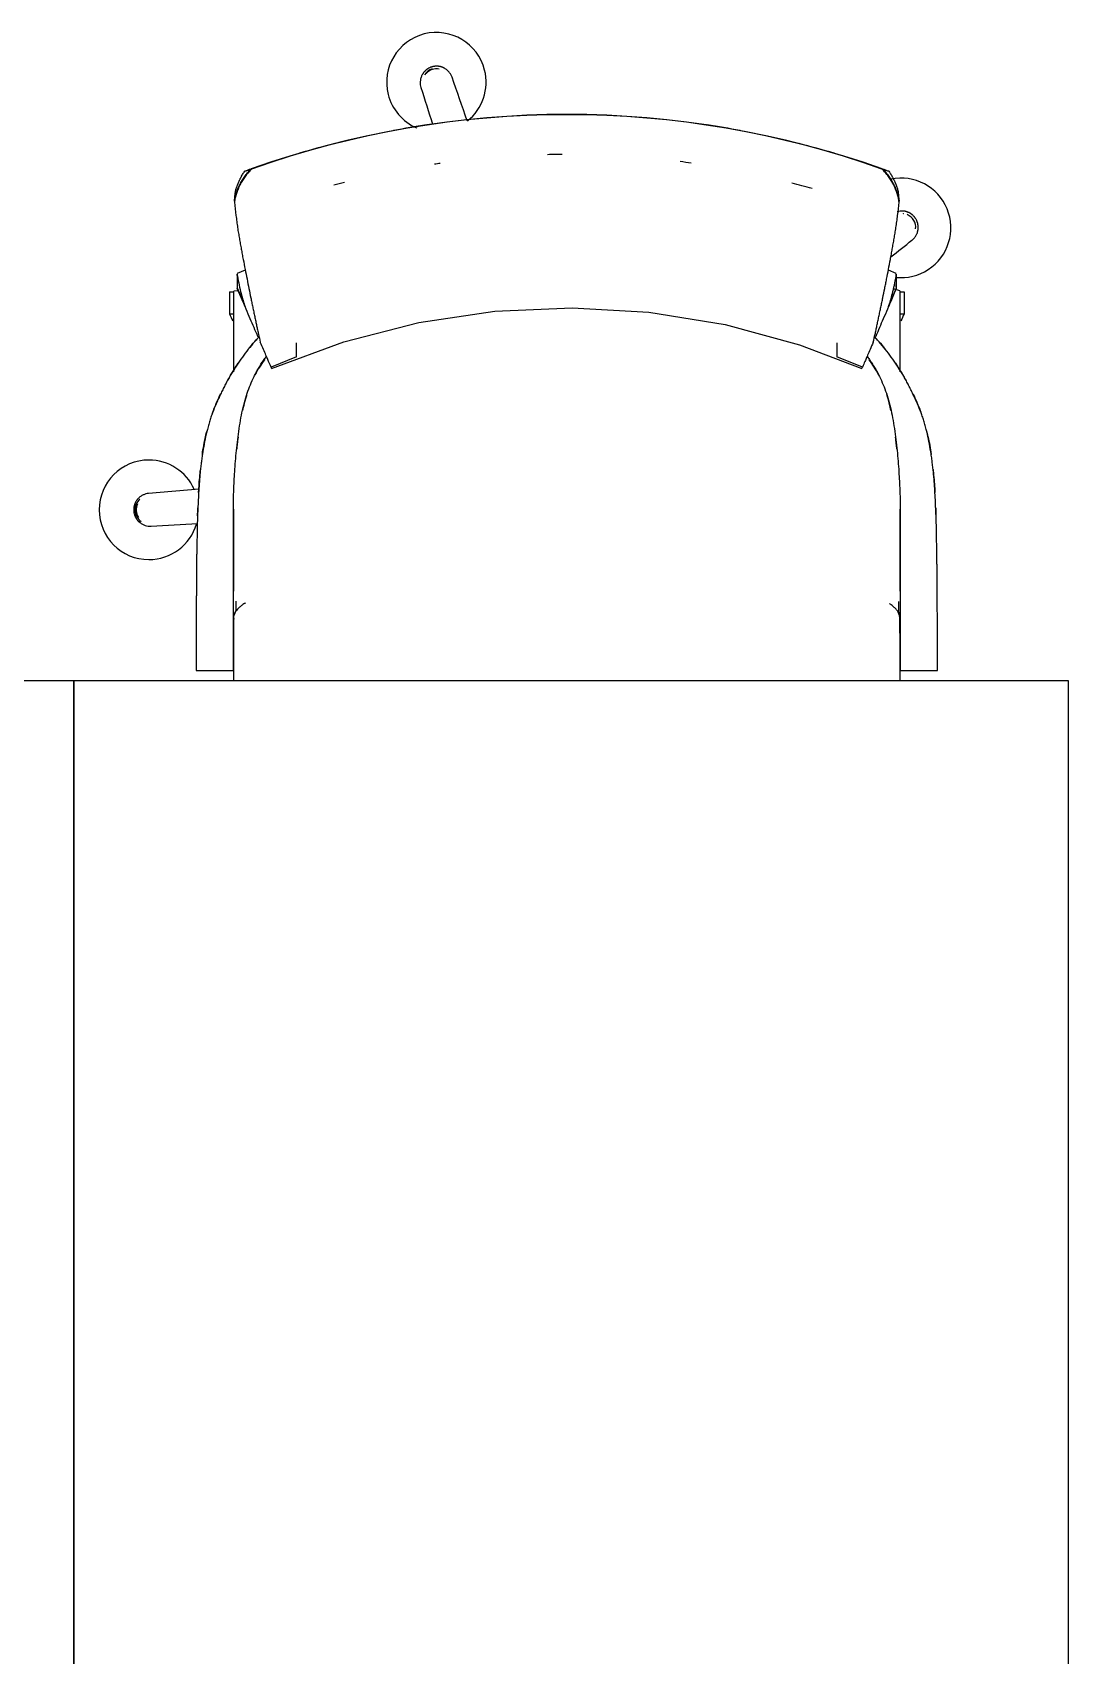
# Model space of a CAD drawing. Extents: x 6433 to 75181, y -2986 to 56414.
# Drawn here: x 28152 to 28985, y 5330 to 6635 of the extents above; entities that cross this region are included whole.
import ezdxf

# ---------------------------------------------------------------- set-up
doc = ezdxf.new("R2010")
doc.units = 0
doc.header["$MEASUREMENT"] = 0
doc.layers.add('A-Furniture', color=252, linetype='CONTINUOUS')

msp = doc.modelspace()

# ---------------------------------------------------------------- linework, layer by layer
at = {"layer": 'A-Furniture'}
for p, q in [((28314.2, 6499.6), (28314.5, 6503.3)), ((28314.5, 6503.3), (28315, 6507.5)), ((28847.8, 6507.5), (28848.3, 6503.3)), ((28848.3, 6503.3), (28848.6, 6499.6)), ((28322.8, 6443.9), (28316.4, 6441.3)), ((28316.4, 6440), (28316.4, 6429.3)), ((28846.4, 6441.3), (28840, 6443.9)), ((28846.4, 6440), (28846.4, 6429.3)), ((28310.2, 6426.6), (28310.2, 6409)), ((28310.2, 6426.6), (28313.5, 6426.6)), ((28317.2, 6427.4), (28313.5, 6427)), ((28313.5, 6362.2), (28313.5, 6427)), ((28322.7, 6414.7), (28316.4, 6429.3)), ((28846.4, 6429.3), (28840.1, 6414.7)), ((28849.3, 6427.5), (28844.1, 6428.9)), ((28849.3, 6427.5), (28849.3, 6362.2)), ((28849.3, 6426.6), (28852.6, 6426.6)), ((28852.6, 6426.6), (28852.6, 6409)), ((28310.2, 6409), (28313.5, 6409)), ((28462.3, 6401.9), (28523.6, 6411.1)), ((28523.6, 6411.1), (28585.6, 6413.8)), ((28585.6, 6413.8), (28647.5, 6410.2)), ((28647.5, 6410.2), (28708.8, 6400.2)), ((28849.3, 6409), (28852.6, 6409)), ((28402.2, 6386.5), (28462.3, 6401.9)), ((28708.8, 6400.2), (28768.6, 6384)), ((28344, 6365), (28402.2, 6386.5)), ((28364, 6374.5), (28364, 6385.6)), ((28768.6, 6384), (28818.8, 6365)), ((28798.7, 6385.6), (28798.7, 6374.5)), ((28364.1, 6374.3), (28343.6, 6366)), ((28819.2, 6366), (28798.7, 6374.3)), ((28285.7, 6267.9), (28245.1, 6264.5)), ((28313.5, 6185.8), (28313.5, 6251.8)), ((28849.3, 6251.8), (28849.3, 6185.8)), ((28313.5, 6113.9), (28313.5, 6152.1)), ((28849.3, 6152.1), (28849.3, 6113.9)), ((28283.4, 6122.1), (28313.4, 6122.1)), ((28849.4, 6122.1), (28879.4, 6122.1)), ((28184.9, 6113.9), (27384.9, 6113.9)), ((28184.9, 4613.9), (28184.9, 6113.9)), ((28984.9, 6113.9), (28184.9, 6113.9)), ((28184.9, 6113.9), (28184.9, 4613.9)), ((28984.9, 4613.9), (28984.9, 6113.9))]:
    msp.add_line(p, q, dxfattribs=at)
for centre, radius, start, end in [((28476.5, 6595.1), 40, 14.1205, 194.1205), ((28476.5, 6595.1), 11.2, 107.8148, 147.294), ((28476.6, 6594.8), 11.1, 78.6835, 138.1047), ((28476.5, 6595.1), 40, 308.7602, 14.1205), ((28476.5, 6595.1), 40, 194.1205, 246.8324), ((28581.4, 5812.4), 756.8, 70.4087, 109.5913), ((28581.4, 5812.4), 756.6, 70.4283, 109.5717), ((28581.4, 5812.4), 756.8, 98.5762, 100.6079), ((28581.4, 5812.4), 756.8, 79.3921, 81.4238), ((28581.4, 5812.4), 756.8, 104.2936, 106.5011), ((28581.4, 5812.4), 756.8, 73.4989, 75.7064), ((28581.4, 5812.4), 756.8, 109.6226, 110.0111), ((28581.4, 5812.4), 724.6, 98.0854, 98.4381), ((28581.4, 5812.4), 724.6, 90.2883, 91.2195), ((28581.4, 5812.4), 724.6, 82.0566, 82.7751), ((28581.4, 5812.4), 756.8, 69.9889, 70.3774), ((28581.4, 5812.4), 724.6, 104.2902, 104.9752), ((28581.4, 5812.4), 724.6, 74.2051, 75.5357), ((28850.3, 6478), 40, 303.0488, 101.8521), ((28850.9, 6478.4), 11.1, 81.8344, 83.921), ((28850.9, 6478.4), 11.1, 354.0269, 66.9791), ((28850.3, 6478), 40, 263.974, 303.0488), ((28245.3, 6251.3), 40, 90, 270), ((28245.3, 6251.3), 40, 24.4217, 90), ((28245.3, 6251.3), 11.2, 130.1551, 236.5457), ((28246.2, 6251.4), 11.1, 154.4048, 213.826), ((28245.3, 6251.3), 40, 270, 343.4154)]:
    msp.add_arc(centre, radius, start, end, dxfattribs=at)
for points, knots in [([(28480.5, 6607.4), (28480.3, 6607.5), (28479.9, 6607.6), (28479.4, 6607.7), (28479.1, 6607.7), (28478.8, 6607.8), (28478.6, 6607.8), (28478.3, 6607.9), (28477.9, 6607.9), (28477.5, 6607.9), (28477.1, 6608), (28476.9, 6608), (28476.8, 6608), (28476.7, 6608), (28476.6, 6608), (28476.4, 6608), (28476.2, 6608), (28475.8, 6607.9), (28475.3, 6607.9), (28474.6, 6607.8), (28473.9, 6607.7), (28473.1, 6607.5), (28472.6, 6607.3), (28472.1, 6607.2), (28471.4, 6606.9), (28470.7, 6606.5), (28470, 6606.2), (28469.6, 6605.9), (28469.2, 6605.7), (28469, 6605.5), (28468.9, 6605.4), (28468.8, 6605.4), (28468.7, 6605.3), (28468.6, 6605.2), (28468.4, 6605.1), (28468.1, 6604.8), (28467.8, 6604.6), (28467.5, 6604.3), (28467.4, 6604.1), (28467.2, 6604), (28467.2, 6603.9), (28467.1, 6603.8), (28467, 6603.7), (28466.8, 6603.5), (28466.5, 6603.2), (28466.3, 6602.9), (28466.1, 6602.7), (28466.1, 6602.6)], [-1, -1, -1, -1, -0.916667, -0.875, -0.854167, -0.833333, -0.8125, -0.791667, -0.75, -0.708333, -0.6875, -0.677083, -0.671875, -0.666667, -0.661458, -0.65625, -0.645833, -0.625, -0.604167, -0.583333, -0.541667, -0.520833, -0.5, -0.479167, -0.458333, -0.416667, -0.395833, -0.375, -0.354167, -0.34375, -0.338542, -0.333333, -0.328125, -0.322917, -0.3125, -0.291667, -0.25, -0.208333, -0.1875, -0.177083, -0.166667, -0.15625, -0.145833, -0.125, -0.083333, -0.041667, 0, 0, 0, 0]), ([(28485.1, 6604.8), (28484.8, 6605.1), (28484.1, 6605.7), (28483.2, 6606.2), (28482.5, 6606.6), (28482.2, 6606.7), (28482, 6606.8), (28481.8, 6606.9), (28481.7, 6607), (28481.5, 6607), (28481.3, 6607.1), (28481.1, 6607.2), (28480.9, 6607.3), (28480.7, 6607.3), (28480.5, 6607.4), (28480.5, 6607.4)], [-1, -1, -1, -1, -0.8, -0.6, -0.5, -0.45, -0.4, -0.375, -0.35, -0.3, -0.25, -0.2, -0.15, -0.1, 0, 0, 0, 0]), ([(28466.1, 6602.6), (28466, 6602.6), (28466, 6602.5), (28465.9, 6602.3), (28465.7, 6602.2), (28465.6, 6602), (28465.5, 6601.8), (28465.3, 6601.5), (28465.2, 6601.2), (28465, 6600.9), (28464.6, 6600.2), (28464.2, 6599.1), (28463.9, 6598.3), (28463.8, 6597.8)], [-1, -1, -1, -1, -0.925, -0.85, -0.8125, -0.775, -0.7, -0.625, -0.5875, -0.55, -0.4, -0.2, 0, 0, 0, 0]), ([(28327.9, 6525.3), (28327, 6524.4), (28325.6, 6522.9), (28323.9, 6520.9), (28322.7, 6519.4), (28321.6, 6517.8), (28320.5, 6516.1), (28319.7, 6514.7), (28319.1, 6513.5), (28318.6, 6512.7), (28318.2, 6511.8), (28317.6, 6510.6), (28317, 6509.1), (28316.3, 6507.3), (28315.6, 6505.6), (28315.1, 6503.8), (28314.5, 6501.5), (28314.2, 6499.8), (28314.1, 6498.7)], [-1, -1, -1, -1, -0.875, -0.8125, -0.75, -0.6875, -0.625, -0.5625, -0.53125, -0.5, -0.46875, -0.4375, -0.375, -0.3125, -0.25, -0.1875, -0.125, 0, 0, 0, 0]), ([(28327.6, 6525.4), (28326.7, 6524.5), (28325.4, 6523.1), (28323.8, 6521.2), (28322.6, 6519.6), (28321.5, 6518.1), (28320.5, 6516.5), (28319.7, 6515.1), (28319.1, 6514), (28318.6, 6513.1), (28318.2, 6512.3), (28317.7, 6511.2), (28317, 6509.7), (28316.4, 6508), (28315.8, 6506.3), (28315.2, 6504.6), (28314.6, 6502.4), (28314.3, 6500.7), (28314.2, 6499.6)], [-1, -1, -1, -1, -0.875, -0.8125, -0.75, -0.6875, -0.625, -0.5625, -0.53125, -0.5, -0.46875, -0.4375, -0.375, -0.3125, -0.25, -0.1875, -0.125, 0, 0, 0, 0]), ([(28314.2, 6499.6), (28314.3, 6500.7), (28314.6, 6502.3), (28315.2, 6504.5), (28315.7, 6506.2), (28316.3, 6507.9), (28317, 6509.6), (28317.6, 6511), (28318.1, 6512.1), (28318.5, 6512.9), (28318.9, 6513.7), (28319.5, 6514.8), (28320.3, 6516.2), (28321.3, 6517.8), (28322.4, 6519.3), (28323.5, 6520.8), (28325.1, 6522.8), (28326.4, 6524.2), (28327.2, 6525.1)], [-1, -1, -1, -1, -0.875, -0.8125, -0.75, -0.6875, -0.625, -0.5625, -0.53125, -0.5, -0.46875, -0.4375, -0.375, -0.3125, -0.25, -0.1875, -0.125, 0, 0, 0, 0]), ([(28848.7, 6498.7), (28848.5, 6499.8), (28848.2, 6501.5), (28847.7, 6503.8), (28847.1, 6505.6), (28846.5, 6507.3), (28845.8, 6509.1), (28845.2, 6510.6), (28844.6, 6511.8), (28844.2, 6512.7), (28843.7, 6513.5), (28843.1, 6514.7), (28842.3, 6516.1), (28841.2, 6517.8), (28840.1, 6519.4), (28838.9, 6520.9), (28837.2, 6522.9), (28835.8, 6524.4), (28834.8, 6525.3)], [-1, -1, -1, -1, -0.875, -0.8125, -0.75, -0.6875, -0.625, -0.5625, -0.53125, -0.5, -0.46875, -0.4375, -0.375, -0.3125, -0.25, -0.1875, -0.125, 0, 0, 0, 0]), ([(28848.6, 6499.6), (28848.5, 6500.7), (28848.1, 6502.4), (28847.5, 6504.6), (28847, 6506.3), (28846.4, 6508), (28845.7, 6509.7), (28845.1, 6511.2), (28844.6, 6512.3), (28844.1, 6513.1), (28843.7, 6514), (28843.1, 6515.1), (28842.3, 6516.5), (28841.3, 6518.1), (28840.2, 6519.6), (28839, 6521.2), (28837.4, 6523.1), (28836.1, 6524.5), (28835.2, 6525.4)], [-1, -1, -1, -1, -0.875, -0.8125, -0.75, -0.6875, -0.625, -0.5625, -0.53125, -0.5, -0.46875, -0.4375, -0.375, -0.3125, -0.25, -0.1875, -0.125, 0, 0, 0, 0]), ([(28835.5, 6525.1), (28836.4, 6524.2), (28837.7, 6522.8), (28839.3, 6520.8), (28840.4, 6519.3), (28841.5, 6517.8), (28842.5, 6516.2), (28843.2, 6514.8), (28843.8, 6513.7), (28844.3, 6512.9), (28844.7, 6512.1), (28845.2, 6511), (28845.8, 6509.6), (28846.5, 6507.9), (28847.1, 6506.2), (28847.6, 6504.5), (28848.1, 6502.3), (28848.5, 6500.7), (28848.6, 6499.6)], [-1, -1, -1, -1, -0.875, -0.8125, -0.75, -0.6875, -0.625, -0.5625, -0.53125, -0.5, -0.46875, -0.4375, -0.375, -0.3125, -0.25, -0.1875, -0.125, 0, 0, 0, 0]), ([(28315, 6507.5), (28315.2, 6508.4), (28315.6, 6509.8), (28316.1, 6511.3), (28316.5, 6512.2), (28316.7, 6512.9), (28317, 6513.6), (28317.4, 6514.5), (28317.9, 6515.6), (28318.4, 6516.7), (28318.8, 6517.6), (28319.2, 6518.2), (28319.5, 6518.9), (28320, 6519.8), (28320.9, 6521.4), (28321.8, 6522.7), (28322.4, 6523.5)], [-1, -1, -1, -1, -0.833333, -0.75, -0.708333, -0.666667, -0.625, -0.583333, -0.5, -0.416667, -0.375, -0.333333, -0.291667, -0.25, -0.166667, 0, 0, 0, 0]), ([(28840.4, 6523.5), (28841, 6522.7), (28841.8, 6521.4), (28842.7, 6519.9), (28843.2, 6519), (28843.6, 6518.3), (28843.9, 6517.7), (28844.4, 6516.8), (28844.9, 6515.6), (28845.4, 6514.5), (28845.8, 6513.6), (28846.1, 6512.9), (28846.3, 6512.2), (28846.7, 6511.3), (28847.2, 6509.7), (28847.6, 6508.4), (28847.8, 6507.5)], [-1, -1, -1, -1, -0.833333, -0.75, -0.708333, -0.666667, -0.625, -0.583333, -0.5, -0.416667, -0.375, -0.333333, -0.291667, -0.25, -0.166667, 0, 0, 0, 0]), ([(28314.1, 6498.7), (28314.5, 6495), (28315.1, 6489.7), (28316, 6483), (28316.6, 6478.2), (28317.3, 6473.7), (28318.1, 6469.4), (28318.8, 6465.2), (28319.6, 6461), (28320.3, 6456.8), (28321.4, 6451.3), (28322.7, 6444.6), (28324.2, 6436.9), (28325.7, 6429.3), (28327, 6423), (28328, 6418), (28328.8, 6414.3), (28329.6, 6410.5), (28330.4, 6406.7), (28331.2, 6402.9), (28331.9, 6399.3), (28332.7, 6395.9), (28333.7, 6391.4), (28334.4, 6388.3), (28334.9, 6386.2)], [-1, -1, -1, -1, -0.928571, -0.892857, -0.857143, -0.821429, -0.785714, -0.75, -0.714286, -0.678571, -0.642857, -0.571429, -0.5, -0.428571, -0.357143, -0.321429, -0.285714, -0.25, -0.214286, -0.178571, -0.142857, -0.107143, -0.071429, 0, 0, 0, 0]), ([(28827.9, 6386.2), (28828.4, 6388.3), (28829.1, 6391.4), (28830.1, 6395.9), (28830.8, 6399.3), (28831.6, 6402.9), (28832.4, 6406.7), (28833.2, 6410.5), (28834, 6414.3), (28834.8, 6418), (28835.8, 6423), (28836.8, 6428), (28837.9, 6433.1), (28838.9, 6438.1), (28840.1, 6444.6), (28841.4, 6451.3), (28842.4, 6456.8), (28843.2, 6461), (28843.9, 6465.2), (28844.7, 6469.4), (28845.4, 6473.7), (28846.1, 6478.2), (28846.8, 6483), (28847.7, 6489.7), (28848.3, 6495), (28848.7, 6498.7)], [-1, -1, -1, -1, -0.928571, -0.892857, -0.857143, -0.821429, -0.785714, -0.75, -0.714286, -0.678571, -0.642857, -0.571429, -0.535714, -0.5, -0.428571, -0.357143, -0.321429, -0.285714, -0.25, -0.214286, -0.178571, -0.142857, -0.107143, -0.071429, 0, 0, 0, 0]), ([(28854.8, 6490.9), (28854.8, 6490.9), (28854.7, 6491), (28854.5, 6491), (28854.3, 6491.1), (28854.1, 6491.1), (28853.8, 6491.2), (28853.5, 6491.3), (28853.3, 6491.3), (28852.9, 6491.4), (28852.1, 6491.5), (28850.9, 6491.6), (28850, 6491.5), (28849.6, 6491.5)], [-1, -1, -1, -1, -0.925, -0.85, -0.8125, -0.775, -0.7, -0.625, -0.5875, -0.55, -0.4, -0.2, 0, 0, 0, 0]), ([(28864, 6478.8), (28864, 6479.1), (28864, 6479.5), (28863.9, 6480), (28863.9, 6480.3), (28863.8, 6480.5), (28863.8, 6480.7), (28863.7, 6481), (28863.7, 6481.4), (28863.6, 6481.9), (28863.4, 6482.2), (28863.4, 6482.4), (28863.3, 6482.5), (28863.3, 6482.6), (28863.3, 6482.7), (28863.2, 6482.9), (28863.1, 6483.1), (28863, 6483.5), (28862.8, 6483.9), (28862.5, 6484.5), (28862.1, 6485.2), (28861.7, 6485.8), (28861.4, 6486.2), (28861.1, 6486.7), (28860.6, 6487.2), (28860.1, 6487.8), (28859.5, 6488.3), (28859.1, 6488.7), (28858.7, 6488.9), (28858.5, 6489.1), (28858.4, 6489.2), (28858.3, 6489.2), (28858.2, 6489.3), (28858.1, 6489.4), (28857.9, 6489.5), (28857.6, 6489.7), (28857.2, 6489.9), (28856.9, 6490.1), (28856.7, 6490.2), (28856.5, 6490.3), (28856.4, 6490.3), (28856.3, 6490.4), (28856.2, 6490.4), (28855.9, 6490.5), (28855.6, 6490.7), (28855.2, 6490.8), (28855, 6490.9), (28854.8, 6490.9)], [-1, -1, -1, -1, -0.916667, -0.875, -0.854167, -0.833333, -0.8125, -0.791667, -0.75, -0.708333, -0.6875, -0.677083, -0.671875, -0.666667, -0.661458, -0.65625, -0.645833, -0.625, -0.604167, -0.583333, -0.541667, -0.520833, -0.5, -0.479167, -0.458333, -0.416667, -0.395833, -0.375, -0.354167, -0.34375, -0.338542, -0.333333, -0.328125, -0.322917, -0.3125, -0.291667, -0.25, -0.208333, -0.1875, -0.177083, -0.166667, -0.15625, -0.145833, -0.125, -0.083333, -0.041667, 0, 0, 0, 0]), ([(28863.1, 6473.6), (28863.3, 6474), (28863.6, 6474.9), (28863.8, 6475.9), (28863.9, 6476.6), (28863.9, 6477), (28864, 6477.2), (28864, 6477.4), (28864, 6477.6), (28864, 6477.8), (28864, 6478), (28864, 6478.2), (28864, 6478.4), (28864, 6478.6), (28864, 6478.8), (28864, 6478.8)], [-1, -1, -1, -1, -0.8, -0.6, -0.5, -0.45, -0.4, -0.375, -0.35, -0.3, -0.25, -0.2, -0.15, -0.1, 0, 0, 0, 0]), ([(28846.4, 6438.9), (28846.4, 6439.5), (28846.4, 6440.3), (28846.4, 6440.9), (28846.4, 6441), (28846.4, 6441)], [0.4444444, 0.4444444, 0.4444444, 0.4444444, 0.5833333, 0.6527778, 0.6666667, 0.6666667, 0.6666667, 0.6666667]), ([(28316.4, 6429.3), (28317.9, 6425.9), (28320, 6420.9), (28322.1, 6416), (28322.7, 6414.6)], [-1, -1, -1, -1, -0.94117647, -0.91762986, -0.91762986, -0.91762986, -0.91762986]), ([(28322.7, 6414.6), (28322.1, 6416), (28320, 6420.9), (28317.9, 6425.9), (28316.4, 6429.3)], [-0.08237014, -0.08237014, -0.08237014, -0.08237014, -0.05882353, 0, 0, 0, 0]), ([(28840.1, 6414.6), (28840.7, 6416), (28842.8, 6420.9), (28844.9, 6425.9), (28846.4, 6429.3)], [-0.08237256, -0.08237256, -0.08237256, -0.08237256, -0.05882353, 0, 0, 0, 0]), ([(28846.4, 6429.3), (28844.9, 6425.9), (28842.8, 6420.9), (28840.7, 6416), (28840.1, 6414.6)], [-1, -1, -1, -1, -0.94117647, -0.91762744, -0.91762744, -0.91762744, -0.91762744]), ([(28333.3, 6390), (28332.9, 6390.9), (28331.6, 6393.8), (28329.2, 6399.4), (28326.1, 6406.7), (28323.8, 6412), (28322.7, 6414.7)], [-0.7, -0.7, -0.7, -0.7, -0.6, -0.4, -0.2, 0, 0, 0, 0]), ([(28840.1, 6414.7), (28839, 6412), (28836.7, 6406.7), (28833.5, 6399.4), (28831.2, 6393.9), (28829.9, 6390.9), (28829.5, 6390)], [-1, -1, -1, -1, -0.8, -0.6, -0.4, -0.3, -0.3, -0.3, -0.3]), ([(28333.7, 6390), (28333, 6389.3), (28328.7, 6384.8), (28323.1, 6377.8), (28317, 6369.2), (28312.7, 6362.6), (28309.4, 6356.9), (28306.9, 6352.3), (28305.1, 6348.8), (28303.4, 6345.2), (28301.1, 6340.5), (28298.5, 6334.7), (28296.2, 6328.8), (28294.5, 6323.9), (28293.4, 6320), (28292.3, 6316), (28291, 6310.8), (28289.7, 6304.2), (28288.6, 6297.5), (28287.8, 6292.1), (28287.2, 6287.9), (28286.7, 6283.8), (28286.2, 6278.5), (28285.7, 6272.2), (28285.3, 6264.9), (28284.9, 6257.6), (28284.5, 6250.2), (28284.3, 6242.8), (28284.1, 6235.2), (28284, 6228.7), (28283.9, 6223.2), (28283.8, 6219), (28283.7, 6215), (28283.7, 6211.6), (28283.6, 6208.7), (28283.6, 6205.4), (28283.6, 6201.3), (28283.5, 6196.4), (28283.5, 6191.5), (28283.5, 6186.8), (28283.5, 6183.1), (28283.4, 6180), (28283.4, 6176.9), (28283.4, 6172.9), (28283.4, 6168.5), (28283.4, 6164.7), (28283.4, 6161.6), (28283.4, 6159.5), (28283.4, 6157.7), (28283.4, 6156.3), (28283.4, 6154.6), (28283.4, 6152.3), (28283.4, 6150.1), (28283.4, 6148.3), (28283.4, 6146.5), (28283.4, 6144.1), (28283.4, 6141.1), (28283.4, 6139.4), (28283.4, 6138.3), (28283.4, 6136.6), (28283.4, 6134.8), (28283.4, 6133.2), (28283.4, 6131.7), (28283.4, 6130.4), (28283.4, 6129.3), (28283.4, 6128.2), (28283.4, 6127), (28283.4, 6125.5), (28283.4, 6124), (28283.4, 6122.9), (28283.4, 6122.3), (28283.4, 6122.2), (28283.4, 6122.1)], [0.3653943, 0.3653943, 0.3653943, 0.3653943, 0.3695652, 0.3913043, 0.4021739, 0.4130435, 0.423913, 0.4293478, 0.4347826, 0.4402174, 0.4456522, 0.4565217, 0.4673913, 0.4728261, 0.4782609, 0.4836957, 0.4891304, 0.5, 0.5108696, 0.5163043, 0.5217391, 0.5271739, 0.5326087, 0.5434783, 0.5543478, 0.5652174, 0.576087, 0.5869565, 0.5978261, 0.6086957, 0.6141304, 0.6195652, 0.625, 0.6304348, 0.6358696, 0.6413043, 0.6467391, 0.6521739, 0.6576087, 0.6630435, 0.6684783, 0.673913, 0.6793478, 0.6847826, 0.6902174, 0.6956522, 0.6983696, 0.701087, 0.7038043, 0.7065217, 0.7092391, 0.7119565, 0.7146739, 0.7173913, 0.7201087, 0.7228261, 0.7282609, 0.7309783, 0.7336957, 0.736413, 0.7391304, 0.7418478, 0.7445652, 0.7472826, 0.75, 0.7527174, 0.7554348, 0.7608696, 0.7663043, 0.7717391, 0.7771739, 0.7826087, 0.7826087, 0.7826087, 0.7826087]), ([(28325.3, 6380.6), (28325.8, 6381.3), (28327.8, 6383.8), (28330.7, 6387), (28333.1, 6389.4), (28333.8, 6390.2)], [0.61124881, 0.61124881, 0.61124881, 0.61124881, 0.61458333, 0.625, 0.62948281, 0.62948281, 0.62948281, 0.62948281]), ([(28828.9, 6390.2), (28829.7, 6389.4), (28832.1, 6387), (28834.9, 6383.8), (28837, 6381.3), (28837.5, 6380.6)], [0.37051719, 0.37051719, 0.37051719, 0.37051719, 0.375, 0.38541667, 0.38875119, 0.38875119, 0.38875119, 0.38875119]), ([(28879.4, 6122.1), (28879.4, 6122.2), (28879.4, 6122.3), (28879.4, 6122.9), (28879.4, 6124), (28879.4, 6125.5), (28879.4, 6127), (28879.4, 6128.2), (28879.4, 6129.3), (28879.4, 6130.4), (28879.4, 6131.7), (28879.4, 6133.2), (28879.4, 6134.8), (28879.4, 6136.6), (28879.4, 6138.3), (28879.4, 6139.4), (28879.4, 6141.1), (28879.4, 6144.1), (28879.4, 6146.5), (28879.4, 6148.3), (28879.4, 6150.1), (28879.4, 6152.3), (28879.4, 6154.6), (28879.4, 6156.3), (28879.4, 6157.7), (28879.4, 6159.5), (28879.4, 6161.6), (28879.4, 6164.7), (28879.4, 6168.5), (28879.4, 6172.9), (28879.3, 6176.9), (28879.3, 6180), (28879.3, 6183.1), (28879.3, 6186.8), (28879.3, 6191.5), (28879.2, 6196.4), (28879.2, 6201.3), (28879.2, 6205.4), (28879.1, 6208.7), (28879.1, 6211.6), (28879.1, 6215), (28879, 6219), (28878.9, 6223.2), (28878.8, 6228.7), (28878.7, 6235.2), (28878.5, 6242.8), (28878.2, 6250.2), (28877.9, 6257.6), (28877.5, 6264.9), (28877.1, 6272.2), (28876.6, 6278.5), (28876, 6283.8), (28875.5, 6287.9), (28875, 6292.1), (28874.2, 6297.5), (28873.1, 6304.2), (28871.8, 6310.8), (28870.5, 6316), (28869.4, 6320), (28868.3, 6323.9), (28866.6, 6328.8), (28864.2, 6334.7), (28861.6, 6340.5), (28859.4, 6345.2), (28857.7, 6348.8), (28855.9, 6352.3), (28853.4, 6356.9), (28850.1, 6362.6), (28845.8, 6369.2), (28839.7, 6377.8), (28834.1, 6384.8), (28829.8, 6389.3), (28829.1, 6390)], [0.2173913, 0.2173913, 0.2173913, 0.2173913, 0.2228261, 0.2282609, 0.2336957, 0.2391304, 0.2445652, 0.2472826, 0.25, 0.2527174, 0.2554348, 0.2581522, 0.2608696, 0.263587, 0.2663043, 0.2690217, 0.2717391, 0.2771739, 0.2798913, 0.2826087, 0.2853261, 0.2880435, 0.2907609, 0.2934783, 0.2961957, 0.298913, 0.3016304, 0.3043478, 0.3097826, 0.3152174, 0.3206522, 0.326087, 0.3315217, 0.3369565, 0.3423913, 0.3478261, 0.3532609, 0.3586957, 0.3641304, 0.3695652, 0.375, 0.3804348, 0.3858696, 0.3913043, 0.4021739, 0.4130435, 0.423913, 0.4347826, 0.4456522, 0.4565217, 0.4673913, 0.4728261, 0.4782609, 0.4836957, 0.4891304, 0.5, 0.5108696, 0.5163043, 0.5217391, 0.5271739, 0.5326087, 0.5434783, 0.5543478, 0.5597826, 0.5652174, 0.5706522, 0.576087, 0.5869565, 0.5978261, 0.6086957, 0.6304348, 0.6346057, 0.6346057, 0.6346057, 0.6346057]), ([(28308.8, 6355.8), (28309.2, 6356.5), (28310.9, 6359.4), (28313.7, 6363.8), (28316, 6367.5), (28317.1, 6369.1)], [0.56930885, 0.56930885, 0.56930885, 0.56930885, 0.57291667, 0.58333333, 0.59148312, 0.59148312, 0.59148312, 0.59148312]), ([(28313.4, 6122.2), (28313.4, 6122.1), (28313.4, 6122.1), (28313.4, 6122.9), (28313.4, 6124.6), (28313.4, 6126.3), (28313.4, 6127.7), (28313.4, 6129), (28313.4, 6130.1), (28313.4, 6131.3), (28313.4, 6132.7), (28313.4, 6134.2), (28313.4, 6136), (28313.4, 6137.4), (28313.4, 6138.3), (28313.4, 6139.2), (28313.4, 6140.1), (28313.4, 6141.6), (28313.4, 6143.7), (28313.4, 6145.5), (28313.4, 6147.3), (28313.4, 6149), (28313.4, 6150.9), (28313.4, 6153.1), (28313.4, 6155.2), (28313.4, 6156.7), (28313.4, 6158.1), (28313.4, 6159.8), (28313.4, 6161.8), (28313.4, 6164.7), (28313.4, 6168.1), (28313.4, 6172.4), (28313.4, 6176.3), (28313.4, 6179.5), (28313.4, 6182.6), (28313.4, 6187.6), (28313.4, 6194.9), (28313.4, 6201.7), (28313.4, 6205.8), (28313.4, 6208.9), (28313.4, 6211.7), (28313.4, 6214.8), (28313.4, 6219.4), (28313.4, 6224.4), (28313.4, 6229.2), (28313.4, 6233.9), (28313.3, 6239.3), (28313.4, 6245.5), (28313.4, 6251.6), (28313.4, 6257.6), (28313.4, 6263.8), (28313.7, 6270.5), (28314.1, 6278), (28314.6, 6286), (28315.3, 6294.6), (28316.2, 6303.4), (28317.3, 6312.2), (28318.6, 6321), (28320.1, 6329.4), (28322, 6337.6), (28324.3, 6345.1), (28326.9, 6351.9), (28329.3, 6357.4), (28331.6, 6361.7), (28333.4, 6365), (28335.4, 6368.3), (28337.4, 6371.4), (28338.9, 6373.3), (28339.6, 6374.2)], [0.2173913, 0.2173913, 0.2173913, 0.2173913, 0.2282609, 0.2391304, 0.2445652, 0.25, 0.2554348, 0.2581522, 0.2608696, 0.263587, 0.2663043, 0.2690217, 0.2717391, 0.2744565, 0.2758152, 0.2771739, 0.2798913, 0.2826087, 0.2853261, 0.2880435, 0.2907609, 0.2934783, 0.2961957, 0.298913, 0.3016304, 0.3043478, 0.3070652, 0.3097826, 0.3125, 0.3152174, 0.3206522, 0.326087, 0.3315217, 0.3369565, 0.3423913, 0.3478261, 0.3586957, 0.3641304, 0.3695652, 0.375, 0.3804348, 0.3858696, 0.3913043, 0.4021739, 0.4076087, 0.4130435, 0.423913, 0.4347826, 0.4456522, 0.4565217, 0.4673913, 0.4782609, 0.4891304, 0.5, 0.5108696, 0.5217391, 0.5326087, 0.5434783, 0.5543478, 0.5652174, 0.576087, 0.5869565, 0.5978261, 0.6032609, 0.6086957, 0.6141304, 0.6195652, 0.6245261, 0.6245261, 0.6245261, 0.6245261]), ([(28338.4, 6372.2), (28338.3, 6372.1), (28336.9, 6370.1), (28334.2, 6366.1), (28331.7, 6361.9), (28330.5, 6359.8), (28330.5, 6359.7)], [0.38494072, 0.38494072, 0.38494072, 0.38494072, 0.38541667, 0.39583333, 0.40625, 0.40666493, 0.40666493, 0.40666493, 0.40666493]), ([(28823.2, 6374.2), (28823.9, 6373.3), (28825.3, 6371.4), (28827.4, 6368.3), (28829.4, 6365), (28831.2, 6361.7), (28833.4, 6357.4), (28835.9, 6351.9), (28838.5, 6345.1), (28840.7, 6337.6), (28842.7, 6329.4), (28844.2, 6321), (28845.5, 6312.2), (28846.6, 6303.4), (28847.5, 6294.6), (28848.2, 6286), (28848.7, 6278), (28849.1, 6270.5), (28849.4, 6263.8), (28849.4, 6257.6), (28849.4, 6251.6), (28849.4, 6245.5), (28849.4, 6239.3), (28849.4, 6233.9), (28849.4, 6229.2), (28849.4, 6224.4), (28849.4, 6219.4), (28849.4, 6214.8), (28849.4, 6211.7), (28849.4, 6208.9), (28849.4, 6205.8), (28849.4, 6201.7), (28849.4, 6194.9), (28849.4, 6187.6), (28849.4, 6182.6), (28849.4, 6179.5), (28849.4, 6176.3), (28849.4, 6172.4), (28849.4, 6168.1), (28849.4, 6164.7), (28849.4, 6161.8), (28849.4, 6159.8), (28849.4, 6158.1), (28849.4, 6156.7), (28849.4, 6155.2), (28849.4, 6153.1), (28849.4, 6150.9), (28849.4, 6149), (28849.4, 6147.3), (28849.4, 6145.5), (28849.4, 6143.7), (28849.4, 6141.6), (28849.4, 6140.1), (28849.4, 6139.2), (28849.4, 6138.3), (28849.4, 6137.4), (28849.4, 6136), (28849.4, 6134.2), (28849.4, 6132.7), (28849.4, 6131.3), (28849.4, 6130.1), (28849.4, 6129), (28849.4, 6127.7), (28849.4, 6126.3), (28849.4, 6124.6), (28849.4, 6122.9), (28849.4, 6122.1), (28849.4, 6122.1), (28849.4, 6122.2)], [0.3754739, 0.3754739, 0.3754739, 0.3754739, 0.3804348, 0.3858696, 0.3913043, 0.3967391, 0.4021739, 0.4130435, 0.423913, 0.4347826, 0.4456522, 0.4565217, 0.4673913, 0.4782609, 0.4891304, 0.5, 0.5108696, 0.5217391, 0.5326087, 0.5434783, 0.5543478, 0.5652174, 0.576087, 0.5869565, 0.5923913, 0.5978261, 0.6086957, 0.6141304, 0.6195652, 0.625, 0.6304348, 0.6358696, 0.6413043, 0.6521739, 0.6576087, 0.6630435, 0.6684783, 0.673913, 0.6793478, 0.6847826, 0.6875, 0.6902174, 0.6929348, 0.6956522, 0.6983696, 0.701087, 0.7038043, 0.7065217, 0.7092391, 0.7119565, 0.7146739, 0.7173913, 0.7201087, 0.7228261, 0.7241848, 0.7255435, 0.7282609, 0.7309783, 0.7336957, 0.736413, 0.7391304, 0.7418478, 0.7445652, 0.75, 0.7554348, 0.7608696, 0.7717391, 0.7826087, 0.7826087, 0.7826087, 0.7826087]), ([(28832.3, 6359.7), (28832.2, 6359.8), (28831.1, 6361.9), (28828.6, 6366.1), (28825.9, 6370.1), (28824.4, 6372.1), (28824.4, 6372.2)], [0.59333507, 0.59333507, 0.59333507, 0.59333507, 0.59375, 0.60416667, 0.61458333, 0.61505928, 0.61505928, 0.61505928, 0.61505928]), ([(28845.7, 6369.1), (28846.7, 6367.5), (28849.1, 6363.8), (28851.9, 6359.4), (28853.6, 6356.5), (28854, 6355.8)], [0.40851688, 0.40851688, 0.40851688, 0.40851688, 0.41666667, 0.42708333, 0.43069115, 0.43069115, 0.43069115, 0.43069115]), ([(28296.3, 6328.7), (28297.4, 6331.9), (28299.5, 6337.2), (28301.9, 6342.4), (28302.9, 6344.6)], [0.52726515, 0.52726515, 0.52726515, 0.52726515, 0.54166667, 0.55157401, 0.55157401, 0.55157401, 0.55157401]), ([(28323.9, 6343.9), (28323.6, 6342.8), (28322.6, 6339.4), (28321.5, 6335.1), (28320.9, 6332), (28320.7, 6331.2)], [0.43216245, 0.43216245, 0.43216245, 0.43216245, 0.4375, 0.44791667, 0.45133306, 0.45133306, 0.45133306, 0.45133306]), ([(28842.1, 6331.2), (28841.9, 6332), (28841.2, 6335.1), (28840.2, 6339.4), (28839.2, 6342.8), (28838.9, 6343.9)], [0.54866694, 0.54866694, 0.54866694, 0.54866694, 0.55208333, 0.5625, 0.56783755, 0.56783755, 0.56783755, 0.56783755]), ([(28859.9, 6344.6), (28860.9, 6342.4), (28863.3, 6337.2), (28865.4, 6331.9), (28866.5, 6328.7)], [0.44842599, 0.44842599, 0.44842599, 0.44842599, 0.45833333, 0.47273485, 0.47273485, 0.47273485, 0.47273485]), ([(28288.3, 6295.9), (28288.6, 6298.3), (28289.4, 6303.1), (28290.7, 6309.4), (28291.6, 6313.4), (28292.1, 6314.9)], [0.47965584, 0.47965584, 0.47965584, 0.47965584, 0.48958333, 0.5, 0.50681696, 0.50681696, 0.50681696, 0.50681696]), ([(28317, 6309.7), (28316.8, 6307.9), (28316.4, 6304.7), (28316, 6301.5), (28315.9, 6300.1)], [0.48211362, 0.48211362, 0.48211362, 0.48211362, 0.48958333, 0.49574199, 0.49574199, 0.49574199, 0.49574199]), ([(28846.9, 6300.1), (28846.7, 6301.5), (28846.4, 6304.7), (28846, 6307.9), (28845.8, 6309.7)], [0.50425801, 0.50425801, 0.50425801, 0.50425801, 0.51041667, 0.51788638, 0.51788638, 0.51788638, 0.51788638]), ([(28870.7, 6314.9), (28871.1, 6313.4), (28872.1, 6309.4), (28873.4, 6303.1), (28874.2, 6298.3), (28874.5, 6295.9)], [0.49318304, 0.49318304, 0.49318304, 0.49318304, 0.5, 0.51041667, 0.52034416, 0.52034416, 0.52034416, 0.52034416]), ([(28285.3, 6265.3), (28285.3, 6265.8), (28285.5, 6268.7), (28285.8, 6273.8), (28286.3, 6279.3), (28286.7, 6282.5), (28286.8, 6283.4)], [0.43499292, 0.43499292, 0.43499292, 0.43499292, 0.4375, 0.44791667, 0.45833333, 0.46180409, 0.46180409, 0.46180409, 0.46180409]), ([(28876, 6283.6), (28876.1, 6282.7), (28876.4, 6279.4), (28877, 6273.8), (28877.3, 6268.7), (28877.5, 6265.8), (28877.5, 6265.3)], [0.53783396, 0.53783396, 0.53783396, 0.53783396, 0.54166667, 0.55208333, 0.5625, 0.56500708, 0.56500708, 0.56500708, 0.56500708]), ([(28235, 6258.2), (28234.9, 6258), (28234.7, 6257.6), (28234.4, 6257.2), (28234.3, 6256.9), (28234.2, 6256.7), (28234.1, 6256.5), (28234, 6256.2), (28233.9, 6255.8), (28233.7, 6255.4), (28233.6, 6255), (28233.5, 6254.8), (28233.5, 6254.7), (28233.5, 6254.6), (28233.5, 6254.5), (28233.4, 6254.4), (28233.4, 6254.1), (28233.3, 6253.8), (28233.2, 6253.3), (28233.1, 6252.6), (28233.1, 6251.8), (28233.1, 6251.1), (28233.1, 6250.6), (28233.1, 6250), (28233.2, 6249.3), (28233.4, 6248.5), (28233.6, 6247.8), (28233.7, 6247.2), (28233.9, 6246.8), (28234, 6246.6), (28234, 6246.5), (28234.1, 6246.4), (28234.1, 6246.3), (28234.2, 6246.1), (28234.2, 6246), (28234.4, 6245.6), (28234.6, 6245.2), (28234.8, 6244.9), (28234.9, 6244.6), (28235, 6244.5), (28235.1, 6244.4), (28235.1, 6244.3), (28235.2, 6244.2), (28235.4, 6244), (28235.6, 6243.7), (28235.8, 6243.3), (28236, 6243.1), (28236, 6243)], [-1, -1, -1, -1, -0.916667, -0.875, -0.854167, -0.833333, -0.8125, -0.791667, -0.75, -0.708333, -0.6875, -0.677083, -0.671875, -0.666667, -0.661458, -0.65625, -0.645833, -0.625, -0.604167, -0.583333, -0.541667, -0.520833, -0.5, -0.479167, -0.458333, -0.416667, -0.395833, -0.375, -0.354167, -0.34375, -0.338542, -0.333333, -0.328125, -0.322917, -0.3125, -0.291667, -0.25, -0.208333, -0.1875, -0.177083, -0.166667, -0.15625, -0.145833, -0.125, -0.083333, -0.041667, 0, 0, 0, 0]), ([(28238.6, 6262.1), (28238.2, 6261.8), (28237.5, 6261.2), (28236.8, 6260.5), (28236.3, 6260), (28236, 6259.7), (28235.9, 6259.5), (28235.8, 6259.4), (28235.7, 6259.2), (28235.6, 6259.1), (28235.4, 6258.9), (28235.3, 6258.7), (28235.2, 6258.5), (28235.1, 6258.4), (28235, 6258.2), (28235, 6258.2)], [-1, -1, -1, -1, -0.8, -0.6, -0.5, -0.45, -0.4, -0.375, -0.35, -0.3, -0.25, -0.2, -0.15, -0.1, 0, 0, 0, 0]), ([(28878.1, 6252.8), (28878.1, 6251.5), (28878.2, 6249.4), (28878.3, 6247.3), (28878.3, 6246.4)], [0.583333333, 0.583333333, 0.583333333, 0.583333333, 0.588541667, 0.59241184, 0.59241184, 0.59241184, 0.59241184]), ([(28236, 6243), (28236.1, 6243), (28236.2, 6242.9), (28236.3, 6242.8), (28236.4, 6242.6), (28236.5, 6242.5), (28236.7, 6242.3), (28237, 6242), (28237.2, 6241.8), (28237.5, 6241.6), (28238, 6241.1), (28239, 6240.4), (28239.8, 6239.9), (28240.2, 6239.7)], [-1, -1, -1, -1, -0.925, -0.85, -0.8125, -0.775, -0.7, -0.625, -0.5875, -0.55, -0.4, -0.2, 0, 0, 0, 0]), ([(28323.1, 6176.6), (28322.9, 6176.4), (28322.4, 6176.1), (28321.4, 6175.5), (28319.8, 6174.4), (28318, 6173), (28316.5, 6171.4), (28315.8, 6170.5), (28315.5, 6170)], [0.8888889, 0.8888889, 0.8888889, 0.8888889, 0.8958333, 0.9027778, 0.9166667, 0.9444444, 0.9722222, 1, 1, 1, 1]), ([(28848.3, 6168.2), (28848, 6168.8), (28847.4, 6170), (28845.9, 6171.9), (28844.1, 6173.5), (28842.6, 6174.7), (28841.6, 6175.4), (28841, 6175.7), (28840.8, 6175.9)], [0, 0, 0, 0, 0.0277778, 0.0555556, 0.0833333, 0.0972222, 0.1041667, 0.1111111, 0.1111111, 0.1111111, 0.1111111]), ([(28315, 6169.6), (28314.6, 6169.1), (28313.4, 6167), (28313.2, 6165), (28313.5, 6163.5)], [0.92458259, 0.92458259, 0.92458259, 0.92458259, 0.94444444, 1, 1, 1, 1]), ([(28847.8, 6169.6), (28848.2, 6169.1), (28849.4, 6167), (28849.6, 6165), (28849.3, 6163.5)], [-0.07541741, -0.07541741, -0.07541741, -0.07541741, -0.05555556, 0, 0, 0, 0])]:
    msp.add_open_spline(points, degree=3, knots=knots, dxfattribs=at)
for points in [[(28489.1, 6599.1), (28488.8, 6599.9), (28488.2, 6601.3), (28486.8, 6603.2), (28485.7, 6604.3), (28485.1, 6604.8)], [(28463.8, 6597.8), (28463.7, 6597), (28463.4, 6595.5), (28463.5, 6593.1), (28463.9, 6591.6), (28464.1, 6590.9)], [(28464.1, 6590.9), (28467.2, 6581), (28470.3, 6571.2), (28473.4, 6561.4)], [(28501.3, 6564.1), (28497.2, 6575.8), (28493.1, 6587.5), (28489.1, 6599.1)], [(28322.4, 6523.5), (28323.1, 6523.8), (28324.7, 6524.4), (28326.6, 6525), (28327.6, 6525.4)], [(28835.2, 6525.4), (28836.2, 6525), (28838.1, 6524.4), (28839.7, 6523.8), (28840.4, 6523.5)], [(28315.3, 6504.2), (28315.2, 6505.3), (28315.1, 6506.4), (28315, 6507.5)], [(28847.8, 6507.5), (28847.7, 6506.4), (28847.6, 6505.3), (28847.4, 6504.2)], [(28849.6, 6491.5), (28848.8, 6491.4), (28848, 6491.2), (28847.2, 6491)], [(28859, 6468.1), (28859.6, 6468.5), (28860.7, 6469.6), (28862.1, 6471.5), (28862.8, 6472.9), (28863.1, 6473.6)], [(28842, 6454.7), (28847.7, 6459.2), (28853.3, 6463.6), (28859, 6468.1)], [(28316.4, 6441), (28316.4, 6440.9), (28316.4, 6440.3), (28316.4, 6439.4), (28316.4, 6438.9)], [(28316.4, 6440), (28316.4, 6440.4), (28316.4, 6440.7), (28316.4, 6440.9)], [(28316.4, 6439.7), (28316.4, 6439.8), (28316.4, 6439.9), (28316.4, 6440)], [(28316.5, 6439.3), (28317.4, 6434.1), (28319.4, 6424.8), (28321.5, 6417.7), (28322.7, 6414.7)], [(28840.1, 6414.7), (28841.2, 6417.7), (28843.4, 6424.8), (28845.3, 6434.1), (28846.3, 6439.3)], [(28846.4, 6440), (28846.4, 6439.9), (28846.4, 6439.8), (28846.3, 6439.7)], [(28846.4, 6440.9), (28846.4, 6440.7), (28846.4, 6440.4), (28846.4, 6440)], [(28316.4, 6432.8), (28316.4, 6432), (28316.4, 6431.2), (28316.4, 6430.4)], [(28846.4, 6430.4), (28846.4, 6431.2), (28846.4, 6432), (28846.4, 6432.8)], [(28310.2, 6409), (28310.9, 6407), (28311.7, 6405), (28312.7, 6403.2)], [(28852.6, 6409), (28851.9, 6407), (28851, 6405), (28850.1, 6403.2)], [(28344, 6365.1), (28343.9, 6365.2), (28343.7, 6365.8), (28343, 6367.3), (28342.2, 6369.3), (28341, 6371.9), (28339.5, 6375.5), (28337.5, 6380.1), (28335.8, 6384), (28334.9, 6386.2)], [(28827.9, 6386.2), (28826.9, 6384), (28825.2, 6380.1), (28823.3, 6375.5), (28821.8, 6371.9), (28820.6, 6369.3), (28819.8, 6367.3), (28819.1, 6365.8), (28818.9, 6365.2), (28818.8, 6365.1)], [(28245.1, 6264.5), (28244.3, 6264.4), (28242.8, 6264.1), (28240.6, 6263.3), (28239.2, 6262.5), (28238.6, 6262.1)], [(28284.4, 6246.4), (28284.5, 6248.5), (28284.6, 6250.6), (28284.7, 6252.8)], [(28240.2, 6239.7), (28240.9, 6239.3), (28242.3, 6238.7), (28244.6, 6238.2), (28246.2, 6238.2), (28247, 6238.2)], [(28247, 6238.2), (28259.4, 6238.9), (28271.9, 6239.7), (28284.4, 6240.4)], [(28315.5, 6170), (28315.5, 6172.5), (28315.5, 6175.2), (28315.5, 6177.8)], [(28848.3, 6177.7), (28848.3, 6174.4), (28848.3, 6171.2), (28848.3, 6168.2)], [(28313.5, 6163.5), (28313.4, 6164.5), (28313.7, 6166.6), (28314.8, 6168.9), (28315.5, 6170)], [(28313.5, 6152.1), (28313.5, 6155.5), (28313.5, 6159.3), (28313.5, 6163.5)], [(28849.3, 6163.5), (28849.3, 6164.2), (28849.2, 6165.8), (28848.6, 6167.4), (28848.3, 6168.2)], [(28849.3, 6152.1), (28849.3, 6155.5), (28849.3, 6159.3), (28849.3, 6163.5)]]:
    msp.add_open_spline(points, degree=3, dxfattribs=at)

doc.saveas('drawing.dxf')
